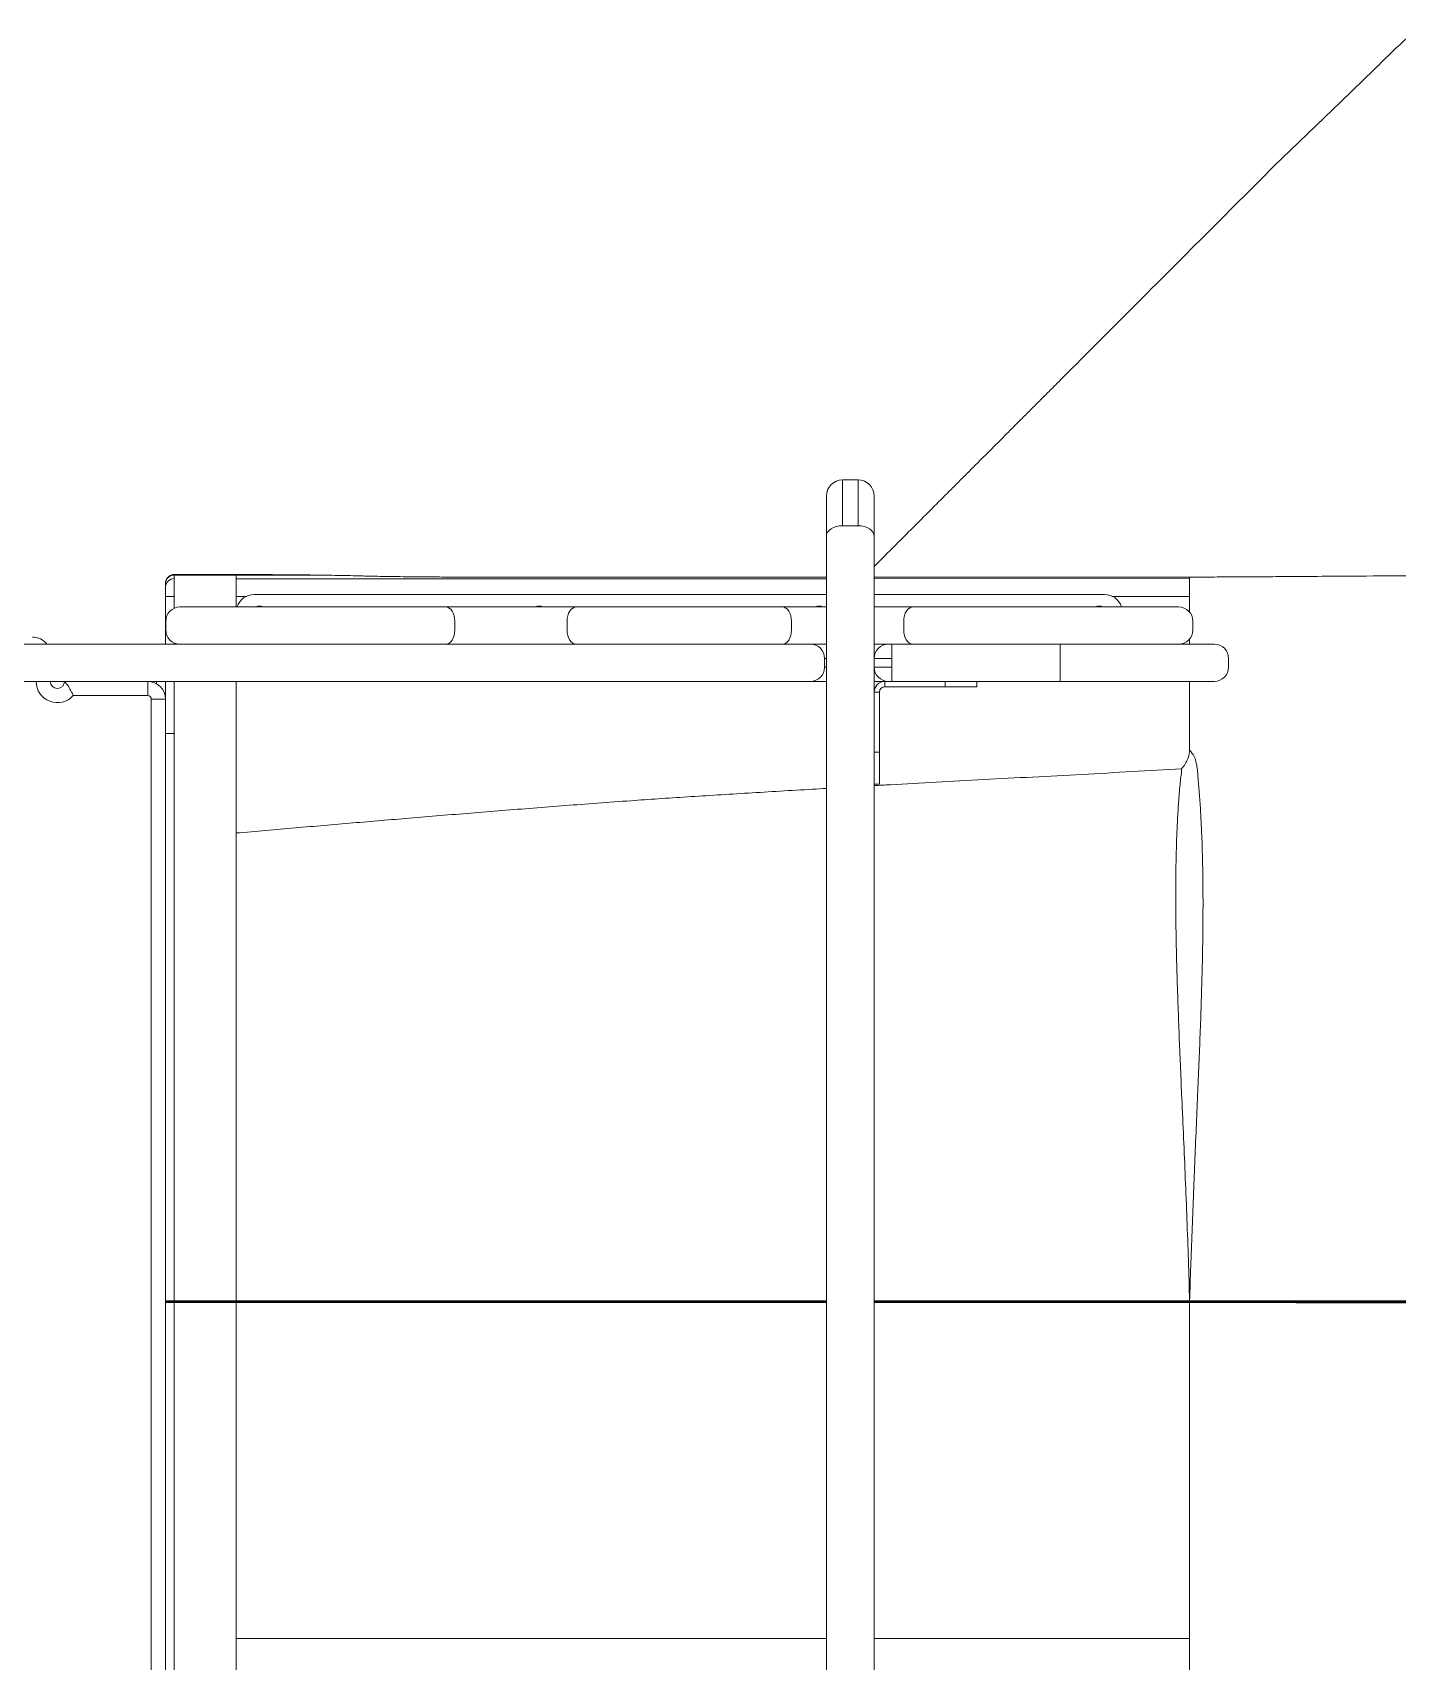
# Model space of a CAD drawing. Header units: millimetres. Extents: x -5377 to 4858, y -4782 to 4333.
# Drawn here: x 1789 to 2559, y -281 to 638 of the extents above; entities that cross this region are included whole.
import ezdxf

# ---------------------------------------------------------------- set-up
doc = ezdxf.new("R2010")
doc.units = ezdxf.units.MM
doc.layers.add('DIKOM_ОБЪЕКТ', color=7, linetype='Continuous')

msp = doc.modelspace()

# ---------------------------------------------------------------- linework, layer by layer
at = {"layer": 'DIKOM_ОБЪЕКТ', "color": 7, "linetype": 'Continuous', "lineweight": 15}
for p, q in [((2254.95, 385.165), (2246.15, 385.165)), ((2246.15, 385.165), (2246.15, 359.308)), ((2254.95, 359.308), (2254.95, 385.165)), ((2237.05, 353.317), (2237.05, 376.065)), ((2264.05, 376.065), (2264.05, 353.317)), ((2254.95, 359.308), (2246.15, 359.308)), ((2237.05, -510.31), (2237.05, 353.317)), ((2264.05, 353.317), (2264.05, -510.31)), ((1869.05, 331.826), (1869.05, 331.503)), ((1890.538, 331.826), (1869.05, 331.826)), ((1869.05, 331.503), (1904.05, 331.503)), ((1948.003, 331.503), (1904.05, 331.503)), ((1864.05, 326.504), (1864.05, 326.827)), ((1864.05, 324.476), (1864.05, 326.504)), ((1869.05, 329.475), (1869.05, 319.475)), ((2442.05, 329.475), (2264.05, 329.435)), ((2442.05, 330.325), (2441.498, 330.325)), ((2442.05, 329.475), (2442.05, 330.325)), ((1864.05, 292.503), (1864.05, 319.476)), ((1869.05, 319.475), (1869.05, 312.769)), ((1872.24, 313.503), (2022.27, 313.503)), ((1909.859, 319.475), (1904.05, 319.475)), ((1904.05, 313.503), (1904.05, 319.475)), ((2237.05, 320.503), (1914.05, 320.503)), ((2022.27, 313.503), (2095.83, 313.503)), ((2095.83, 313.503), (2212.27, 313.503)), ((2212.27, 313.503), (2237.05, 313.503)), ((2394.05, 320.503), (2264.05, 320.503)), ((2264.05, 313.503), (2285.83, 313.503)), ((2285.83, 313.503), (2435.86, 313.503)), ((2442.05, 319.475), (2398.434, 319.475)), ((1864.24, 305.503), (1864.24, 300.503)), ((2027.343, 305.503), (2027.343, 300.503)), ((2090.757, 305.503), (2090.757, 300.503)), ((2217.343, 305.503), (2217.343, 300.503)), ((2280.757, 305.503), (2280.757, 300.503)), ((2443.86, 305.503), (2443.86, 300.503)), ((1353.05, 292.503), (2226.05, 292.503)), ((1869.05, 293.185), (1869.05, 292.503)), ((2226.05, 292.503), (2228.05, 292.503)), ((2228.05, 292.503), (2237.05, 292.503)), ((2264.05, 292.503), (2272.05, 292.503)), ((2272.05, 292.503), (2274.05, 292.503)), ((2274.05, 284.503), (2274.05, 292.503)), ((2274.05, 292.503), (2369.05, 292.503)), ((2369.05, 284.503), (2369.05, 292.503)), ((2369.05, 292.503), (2456.05, 292.503)), ((2236.05, 284.503), (2236.05, 279.503)), ((2237.05, 284.503), (2236.05, 284.503)), ((2236.05, 279.503), (2237.05, 279.503)), ((2274.05, 284.503), (2264.05, 284.503)), ((2264.05, 279.503), (2274.05, 279.503)), ((2274.05, 284.503), (2274.05, 279.503)), ((2274.05, 271.503), (2274.05, 279.503)), ((2369.05, 284.503), (2369.05, 279.503)), ((2369.05, 271.503), (2369.05, 279.503)), ((2464.05, 279.503), (2464.05, 284.503)), ((2464.05, 284.503), (2464.05, 279.503)), ((2226.05, 271.503), (1353.05, 271.503)), ((1854.05, 271.503), (1854.05, 263.503)), ((1859.05, 271.503), (1859.05, 270.164)), ((2228.05, 271.503), (2226.05, 271.503)), ((2237.05, 271.503), (2228.05, 271.503)), ((2270.05, 271.503), (2264.05, 271.503)), ((2270.05, 271.503), (2270.05, 268.503)), ((2272.05, 271.503), (2270.05, 271.503)), ((2304.05, 268.503), (2270.05, 268.503)), ((2274.05, 271.503), (2272.05, 271.503)), ((2369.05, 271.503), (2274.05, 271.503)), ((2304.05, 268.503), (2304.05, 271.503)), ((2322.05, 268.503), (2304.05, 268.503)), ((2322.05, 271.503), (2322.05, 268.503)), ((2456.05, 271.503), (2369.05, 271.503)), ((1854.05, 263.503), (1811.994, 263.503)), ((1856.05, -418.497), (1856.05, 261.503)), ((1864.05, 261.503), (1856.05, 261.503)), ((2267.05, 265.503), (2264.05, 265.503)), ((2267.05, 265.503), (2267.05, 231.503)), ((1864.05, 242.022), (1869.05, 242.022)), ((1864.05, -77.997), (1864.05, 242.022)), ((1869.05, 242.022), (1869.05, -77.997)), ((2264.05, 231.503), (2267.05, 231.503)), ((2267.05, 231.503), (2267.05, 213.503)), ((2267.05, 213.503), (2264.05, 213.503)), ((1904.05, -77.997), (1904.05, 185.968)), ((1864.05, -77.997), (1864.05, -78.997)), ((1864.05, -77.997), (1869.05, -77.997)), ((1869.05, -78.997), (1864.05, -78.997)), ((1864.05, -399.016), (1864.05, -78.997)), ((1869.05, -78.497), (1864.55, -78.497)), ((1869.05, -77.997), (1904.05, -77.997)), ((1869.05, -77.997), (1869.05, -78.497)), ((1904.05, -78.497), (1869.05, -78.497)), ((1869.05, -78.497), (1869.05, -78.997)), ((1869.05, -78.497), (1904.05, -78.497)), ((1869.05, -78.997), (1869.05, -399.016)), ((1904.05, -78.997), (1869.05, -78.997)), ((1904.05, -268.497), (1904.05, -78.997)), ((2237.05, -78.497), (2107.216, -78.497)), ((2107.276, -78.497), (2237.05, -78.497)), ((2441.798, -78.497), (2264.05, -78.497)), ((2264.05, -78.497), (2441.811, -78.497)), ((2441.809, -78.497), (2441.798, -78.497)), ((2441.825, -78.497), (2572.916, -78.497)), ((2572.915, -78.497), (2441.827, -78.497)), ((2442.037, -77.981), (2442.066, -77.981)), ((1904.05, -321.182), (1904.05, -268.497)), ((1931.683, -268.497), (1904.05, -268.497)), ((2228.516, -268.497), (1931.683, -268.497)), ((2237.05, -268.497), (2228.516, -268.497)), ((2442.05, -268.497), (2264.05, -268.497))]:
    msp.add_line(p, q, dxfattribs=at)
at = {"layer": 'DIKOM_ОБЪЕКТ', "color": 7, "linetype": 'Continuous', "lineweight": 15, "flags": 128}
for points in [[(2489.686, 562.141), (2508.679, 580.491), (2527.519, 598.692), (2546.037, 616.583)], [(2237.05, 353.317), (2237.225, 354.486), (2237.743, 355.61), (2238.584, 356.646), (2239.715, 357.553), (2241.094, 358.298), (2242.667, 358.852), (2244.375, 359.193), (2246.15, 359.308)], [(2264.05, 353.317), (2263.875, 354.486), (2263.357, 355.61), (2262.516, 356.646), (2261.385, 357.553), (2260.006, 358.298), (2258.432, 358.852), (2256.725, 359.193), (2254.95, 359.308)], [(2237.05, 330.327), (2186.498, 330.327), (2147.496, 330.327), (2095.773, 330.326), (2044.05, 330.326)], [(2441.498, 330.325), (2438.499, 330.325), (2426.498, 330.325), (2378.498, 330.326), (2264.05, 330.326)], [(1864.05, 319.476), (1864.146, 319.476), (1864.431, 319.476), (1864.893, 319.476), (1865.514, 319.475), (1866.272, 319.475), (1867.137, 319.475), (1868.074, 319.475), (1869.05, 319.475)], [(2027.343, 305.503), (2027.246, 307.064), (2026.957, 308.565), (2026.488, 309.948), (2025.857, 311.16), (2025.088, 312.155), (2024.211, 312.894), (2023.26, 313.35), (2022.27, 313.503)], [(2090.757, 305.503), (2090.854, 307.064), (2091.143, 308.565), (2091.612, 309.948), (2092.243, 311.16), (2093.011, 312.155), (2093.889, 312.894), (2094.84, 313.35), (2095.83, 313.503)], [(2217.343, 305.503), (2217.246, 307.064), (2216.957, 308.565), (2216.488, 309.948), (2215.857, 311.16), (2215.088, 312.155), (2214.211, 312.894), (2213.26, 313.35), (2212.27, 313.503)], [(2280.757, 305.503), (2280.854, 307.064), (2281.143, 308.565), (2281.612, 309.948), (2282.243, 311.16), (2283.011, 312.155), (2283.889, 312.894), (2284.84, 313.35), (2285.83, 313.503)], [(2022.27, 292.503), (2023.26, 292.657), (2024.211, 293.112), (2025.088, 293.852), (2025.857, 294.847), (2026.488, 296.059), (2026.957, 297.442), (2027.246, 298.943), (2027.343, 300.503)], [(2095.83, 292.503), (2094.84, 292.657), (2093.889, 293.112), (2093.011, 293.852), (2092.243, 294.847), (2091.612, 296.059), (2091.143, 297.442), (2090.854, 298.943), (2090.757, 300.503)], [(2212.27, 292.503), (2213.26, 292.657), (2214.211, 293.112), (2215.088, 293.852), (2215.857, 294.847), (2216.488, 296.059), (2216.957, 297.442), (2217.246, 298.943), (2217.343, 300.503)], [(2285.83, 292.503), (2284.84, 292.657), (2283.889, 293.112), (2283.011, 293.852), (2282.243, 294.847), (2281.612, 296.059), (2281.143, 297.442), (2280.854, 298.943), (2280.757, 300.503)], [(2107.453, -77.936), (2107.454, -78.041), (2107.444, -78.145), (2107.425, -78.242), (2107.395, -78.328), (2107.358, -78.399), (2107.314, -78.452), (2107.266, -78.485), (2107.216, -78.497)], [(2107.276, -78.497), (2107.319, -78.505), (2107.36, -78.529), (2107.399, -78.568), (2107.434, -78.621), (2107.464, -78.687), (2107.487, -78.762), (2107.504, -78.846), (2107.513, -78.934)], [(2107.453, -77.936), (2108.331, -77.936), (2111.844, -77.937), (2125.892, -77.94), (2182.086, -77.951), (2237.05, -77.957)], [(2237.05, -78.954), (2142.692, -78.941), (2107.513, -78.934)], [(2264.05, -77.96), (2406.851, -77.978), (2442.037, -77.981)], [(2442.05, -78.98), (2441.172, -78.98), (2437.661, -78.98), (2423.614, -78.978), (2367.43, -78.972), (2264.05, -78.958)], [(2442.037, -77.981), (2442.034, -78.081), (2442.021, -78.177), (2442, -78.266), (2441.97, -78.345), (2441.933, -78.409), (2441.891, -78.457), (2441.846, -78.487), (2441.798, -78.497)], [(2442.066, -77.981), (2442.063, -78.081), (2442.051, -78.177), (2442.029, -78.266), (2441.999, -78.345), (2441.963, -78.409), (2441.921, -78.457), (2441.875, -78.487), (2441.827, -78.497)], [(2442.066, -77.981), (2442.945, -77.981), (2446.457, -77.983), (2460.508, -77.99), (2516.708, -78.018), (2573.153, -78.046)]]:
    msp.add_lwpolyline(points, dxfattribs=at)
at = {"layer": 'DIKOM_ОБЪЕКТ', "color": 7, "linetype": 'Continuous', "lineweight": 15}
for centre, radius, start, end in [((2246.15, 376.065), 9.1, 90, 180), ((2254.95, 376.065), 9.1, 0, 90), ((1869.05, 326.827), 5, 89.996132, 179.995196), ((1869.05, 326.504), 5, 89.996119, 179.995203), ((1869.05, 324.476), 5, 89.996138, 179.995196), ((1872.24, 305.503), 8, 90, 180), ((1914.05, 310.503), 10, 90, 162.542397), ((1917.05, 309.503), 4.5, 62.733956, 117.266044), ((2075.05, 309.503), 4.5, 62.733956, 117.266044), ((2233.05, 309.503), 4.5, 62.733956, 117.266044), ((2391.05, 309.503), 4.5, 62.733956, 117.266044), ((2394.05, 310.503), 10, 17.457603, 90), ((2435.86, 305.503), 8, 0, 90), ((1789.05, 286.503), 10, 36.869898, 90), ((1872.24, 300.503), 8, 180, 270), ((2435.86, 300.503), 8, 270, 0), ((2228.05, 284.503), 8, 0, 90), ((2272.05, 284.503), 8, 90, 180), ((2456.05, 284.503), 8, 0, 90), ((2228.05, 279.503), 8, 270, 0), ((2272.05, 279.503), 8, 180, 270), ((2456.05, 279.503), 8, 270, 0), ((1803.05, 271.503), 12, 180, 318.189685), ((1803.05, 271.503), 4, 180, 0), ((1854.05, 261.503), 10, 0, 90), ((2270.05, 265.503), 6, 90, 180), ((2270.05, 265.503), 3, 90, 180), ((1854.05, 261.503), 2, 0, 90), ((1864.55, -77.997), 0.5, 180, 270), ((1864.55, -78.997), 0.5, 90, 180)]:
    msp.add_arc(centre, radius, start, end, dxfattribs=at)
for points, knots in [([(2546.037, 616.583), (2547.348, 617.849), (2549.961, 620.374), (2553.866, 624.152), (2557.765, 627.895), (2561.533, 631.621), (2565.382, 635.04), (2569.903, 636.961), (2574.485, 637.686), (2578.998, 637.262), (2583.258, 635.773), (2587.072, 633.232), (2590.21, 629.868), (2593.514, 626.625), (2596.815, 623.312), (2600.186, 619.942), (2603.798, 616.349), (2607.537, 612.41), (2611.19, 608.333), (2614.392, 604.55), (2617.032, 601.262), (2619.302, 598.377), (2620.739, 596.565), (2621.438, 595.685)], [0, 0, 0, 0, 0.0543568, 0.1084021, 0.1621184, 0.2154917, 0.2668122, 0.3143477, 0.3597478, 0.4040002, 0.4481522, 0.4930779, 0.5391572, 0.5850145, 0.6312481, 0.6786597, 0.7272133, 0.7832039, 0.8406695, 0.8904873, 0.9310247, 0.9664737, 1, 1, 1, 1]), ([(2360.858, 433.256), (2362.523, 434.922), (2365.853, 438.255), (2382.495, 454.906), (2410.611, 483.042), (2450.22, 522.647), (2476.498, 548.983), (2489.672, 562.128), (2489.686, 562.141)], [0, 0, 0, 0, 0.038781, 0.077584, 0.3875396, 0.6936143, 0.9996895, 1, 1, 1, 1]), ([(2264.05, 336.331), (2265.716, 338.001), (2273.807, 346.105), (2288.293, 360.613), (2303.111, 375.452), (2313.158, 385.512), (2318.623, 390.984), (2324.249, 396.616), (2329.466, 401.839), (2334.457, 406.834), (2339.128, 411.51), (2344.158, 416.544), (2349.517, 421.907), (2355.123, 427.517), (2358.949, 431.346), (2360.858, 433.256)], [0, 0, 0, 0, 0.0562242, 0.2729812, 0.4897383, 0.5530475, 0.6163929, 0.6796665, 0.7428764, 0.7849369, 0.8271272, 0.8691824, 0.9127414, 0.956448, 1, 1, 1, 1]), ([(1869.05, 331.503), (1869.05, 331.445), (1869.05, 331.152), (1869.05, 330.54), (1869.05, 329.648), (1869.05, 329.475), (1869.05, 329.475)], [0, 0, 0, 0, 0.0860624, 0.4303089, 0.999999, 1, 1, 1, 1]), ([(1948.003, 331.503), (1946.301, 331.524), (1942.353, 331.571), (1935.789, 331.636), (1928.292, 331.697), (1920.443, 331.747), (1911.512, 331.789), (1901.521, 331.82), (1894.214, 331.824), (1890.538, 331.826)], [0, 0, 0, 0, 0.10115886, 0.23462638, 0.36809549, 0.50544372, 0.64278985, 0.82028646, 1, 1, 1, 1]), ([(1904.05, 329.36), (1904.05, 329.426), (1904.05, 329.557), (1904.05, 329.606), (1904.05, 329.695), (1904.05, 329.829), (1904.05, 330.094), (1904.05, 330.668), (1904.05, 331.161), (1904.05, 331.503)], [0, 0, 0, 0, 0.0391738, 0.078375, 0.1175761, 0.1567772, 0.2799806, 0.4999859, 1, 1, 1, 1]), ([(1974.543, 331.005), (1972.549, 331.058), (1968.536, 331.165), (1961.775, 331.298), (1954.923, 331.412), (1950.316, 331.473), (1948.003, 331.503)], [0, 0, 0, 0, 0.2774747, 0.5584114, 0.7783512, 1, 1, 1, 1]), ([(2044.05, 330.326), (2040.81, 330.328), (2034.518, 330.332), (2025.297, 330.361), (2016.496, 330.406), (2008.496, 330.465), (2001.338, 330.534), (1994.991, 330.61), (1989.07, 330.695), (1983.657, 330.79), (1978.73, 330.893), (1975.938, 330.968), (1974.543, 331.005)], [0, 0, 0, 0, 0.11673628, 0.22670812, 0.33703031, 0.4470022, 0.53909845, 0.63140243, 0.72350127, 0.81559883, 0.90790183, 1, 1, 1, 1]), ([(2572.703, 331.143), (2562.393, 331.077), (2550.844, 331.003), (2532.255, 330.879), (2516.936, 330.775), (2502.856, 330.676), (2495.816, 330.627)], [0, 0, 0, 0, 0.4022773, 0.4506169, 0.7253096, 1, 1, 1, 1]), ([(1864.05, 319.476), (1864.05, 320.037), (1864.05, 321.16), (1864.05, 322.657), (1864.05, 323.789), (1864.05, 324.378), (1864.05, 324.449), (1864.05, 324.476)], [0, 0, 0, 0, 0.2167414, 0.4335284, 0.6505163, 0.8673543, 1, 1, 1, 1]), ([(2237.05, 329.429), (2220.54, 329.425), (2109.54, 329.4), (1998.54, 329.378), (1904.05, 329.36)], [0, 0, 0, 0, 0.1487362, 1, 1, 1, 1]), ([(1904.05, 319.475), (1904.05, 320.658), (1904.05, 323.024), (1904.05, 326.11), (1904.05, 328.459), (1904.05, 329.06), (1904.05, 329.36)], [0, 0, 0, 0, 0.2500116, 0.5000131, 0.7500202, 1, 1, 1, 1]), ([(2495.816, 330.627), (2491.258, 330.596), (2482.144, 330.534), (2468.202, 330.451), (2454.818, 330.38), (2446.081, 330.342), (2442.05, 330.325)], [0, 0, 0, 0, 0.2592865, 0.5185694, 0.7778549, 1, 1, 1, 1]), ([(2442.05, 319.475), (2442.05, 320.122), (2442.05, 321.417), (2442.05, 323.286), (2442.05, 325.011), (2442.05, 326.53), (2442.05, 327.783), (2442.05, 328.719), (2442.05, 329.331), (2442.05, 329.427), (2442.05, 329.475)], [0, 0, 0, 0, 0.12500578, 0.24999996, 0.37499733, 0.50000118, 0.62500331, 0.74999662, 0.87499421, 1, 1, 1, 1]), ([(2442.05, 310.339), (2442.05, 310.389), (2442.05, 313.434), (2442.05, 316.48), (2442.05, 319.475)], [0, 0, 0, 0, 0.0164374, 1, 1, 1, 1]), ([(2442.05, 292.503), (2442.05, 292.508), (2442.05, 293.551), (2442.05, 294.593), (2442.05, 295.631)], [0, 0, 0, 0, 0.0045219, 1, 1, 1, 1]), ([(1807.05, 271.503), (1807.104, 271.451), (1807.225, 271.334), (1808.152, 270.308), (1809.434, 268.495), (1810.708, 266.23), (1811.545, 264.497), (1811.909, 263.694), (1811.991, 263.51), (1811.994, 263.503)], [0, 0, 0, 0, 0.1498899, 0.33592438, 0.56948195, 0.80474239, 0.95524989, 0.99847083, 1, 1, 1, 1]), ([(1864.05, 242.022), (1864.05, 243.99), (1864.05, 247.926), (1864.05, 253.664), (1864.05, 259.07), (1864.05, 263.982), (1864.05, 268.247), (1864.05, 270.439), (1864.05, 271.503)], [0, 0, 0, 0, 0.1682436, 0.3364881, 0.5047337, 0.6729792, 0.8411846, 1, 1, 1, 1]), ([(1869.05, 271.503), (1869.05, 271.445), (1869.05, 271.223), (1869.05, 269.851), (1869.05, 267.596), (1869.05, 264.53), (1869.05, 260.856), (1869.05, 256.632), (1869.05, 252.002), (1869.05, 247.082), (1869.05, 243.709), (1869.05, 242.022)], [0, 0, 0, 0, 0.0423294, 0.162028, 0.2817286, 0.4014196, 0.5211094, 0.6408302, 0.7605505, 0.8802756, 1, 1, 1, 1]), ([(1904.05, 185.968), (1904.05, 195.928), (1904.05, 207.88), (1904.05, 221.825), (1904.05, 227.801), (1904.05, 233.779), (1904.05, 239.747), (1904.05, 244.994), (1904.05, 249.408), (1904.05, 252.972), (1904.05, 256.366), (1904.05, 259.538), (1904.05, 262.438), (1904.05, 265.024), (1904.05, 267.25), (1904.05, 269.097), (1904.05, 270.483), (1904.05, 271.282), (1904.05, 271.475), (1904.05, 271.503)], [0, 0, 0, 0, 0.30571, 0.366852, 0.427994, 0.489136, 0.550278, 0.6113683, 0.6495571, 0.6877465, 0.7259358, 0.7641242, 0.8023137, 0.8405027, 0.8786921, 0.9168809, 0.95507, 0.9932592, 1, 1, 1, 1]), ([(2442.05, 232.98), (2442.05, 235.56), (2442.05, 240.721), (2442.05, 247.501), (2442.05, 253.544), (2442.05, 258.853), (2442.05, 263.364), (2442.05, 267.03), (2442.05, 269.667), (2442.05, 271.154), (2442.05, 271.437), (2442.05, 271.503)], [0, 0, 0, 0, 0.1172673, 0.2345351, 0.3518029, 0.4690709, 0.5923978, 0.715725, 0.839052, 0.9623795, 1, 1, 1, 1]), ([(2437.553, 222.144), (2438.277, 223.081), (2439.727, 224.956), (2441.081, 227.751), (2441.913, 230.456), (2442.004, 232.137), (2442.05, 232.98)], [0, 0, 0, 0, 0.2502387, 0.5011297, 0.7499583, 1, 1, 1, 1]), ([(2442.05, 232.98), (2442.05, 232.98), (2442.05, 232.634), (2444.469, 230.019), (2445.45, 227.182), (2446.315, 223.52), (2446.611, 219.663), (2447.036, 214.003), (2447.738, 206.435), (2448.359, 196.638), (2448.94, 185.179), (2449.376, 171.855), (2449.618, 156.505), (2449.645, 140.477), (2449.474, 123.863), (2449.128, 106.757), (2448.632, 89.611), (2448.02, 72.505), (2447.34, 55.512), (2446.575, 37.74), (2445.773, 19.203), (2444.964, -0.071), (2444.175, -19.492), (2443.422, -38.991), (2442.708, -58.506), (2442.28, -71.494), (2442.066, -77.981)], [0, 0, 0, 0, 0.0000003, 0.0157424, 0.0314743, 0.0489637, 0.066503, 0.0840449, 0.1234176, 0.1628128, 0.2021873, 0.255551, 0.3090986, 0.3627511, 0.4164169, 0.4699949, 0.5233789, 0.5731579, 0.6229712, 0.6727544, 0.7271789, 0.7817165, 0.8363288, 0.890961, 0.9455447, 1, 1, 1, 1]), ([(2437.553, 222.144), (2428.237, 221.621), (2409.522, 220.568), (2381.479, 219.055), (2353.566, 217.563), (2326.11, 216.095), (2299.361, 214.646), (2278.764, 213.515), (2267.074, 212.848), (2264.05, 212.676)], [0, 0, 0, 0, 0.1615339, 0.3245425, 0.4864926, 0.6453022, 0.7996078, 0.9481535, 1, 1, 1, 1]), ([(2442.037, -77.981), (2441.83, -70.295), (2441.413, -54.904), (2440.577, -31.844), (2439.649, -8.882), (2438.659, 13.88), (2437.744, 34.523), (2436.937, 53.064), (2436.246, 69.566), (2435.599, 86.262), (2435.031, 103.1), (2434.581, 120.011), (2434.294, 136.505), (2434.198, 152.503), (2434.324, 167.92), (2434.671, 181.488), (2435.196, 193.276), (2435.829, 203.596), (2436.495, 211.368), (2437.082, 218.135), (2437.553, 219.864), (2437.553, 222.144), (2437.553, 222.144)], [0, 0, 0, 0, 0.0684372, 0.1370332, 0.2056789, 0.2742674, 0.3426983, 0.3942983, 0.4459223, 0.4975204, 0.5533962, 0.6094356, 0.6655414, 0.721627, 0.7776196, 0.833464, 0.8754384, 0.9174332, 0.9594042, 0.9797034, 0.9999999, 1, 1, 1, 1]), ([(2237.05, 211.126), (2234.467, 210.976), (2225.776, 210.471), (2211.104, 209.595), (2193.2, 208.508), (2175.739, 207.425), (2158.78, 206.354), (2142.524, 205.301), (2125.591, 204.111), (2108.051, 202.825), (2089.668, 201.428), (2071.71, 200.03), (2054.021, 198.625), (2036.5, 197.21), (2019.075, 195.781), (1996.833, 193.932), (1969.589, 191.627), (1937.059, 188.83), (1915.149, 186.93), (1904.05, 185.968)], [0, 0, 0, 0, 0.0238056, 0.0801147, 0.1347675, 0.1879173, 0.2397201, 0.2894373, 0.335665, 0.3922865, 0.4469246, 0.5003441, 0.5529812, 0.6051289, 0.6570057, 0.7087904, 0.8040432, 0.9007249, 1, 1, 1, 1]), ([(1904.05, -77.997), (1910.893, -77.994), (1924.583, -77.989), (1945.067, -77.979), (1959.42, -77.973), (1969.96, -77.969), (1979.758, -77.965), (1994.751, -77.96), (2013.265, -77.956), (2032.246, -77.951), (2051.625, -77.943), (2070.664, -77.937), (2089.343, -77.933), (2101.42, -77.935), (2107.453, -77.936)], [0, 0, 0, 0, 0.0967805, 0.1936185, 0.290399, 0.3011915, 0.3443609, 0.4307957, 0.5172303, 0.6136718, 0.7102795, 0.8069457, 0.9035567, 1, 1, 1, 1]), ([(1904.05, -77.997), (1904.05, -78.062), (1904.05, -78.193), (1904.05, -78.358), (1904.05, -78.474), (1904.05, -78.489), (1904.05, -78.497)], [0, 0, 0, 0, 0.2499548, 0.5000007, 0.7498878, 1, 1, 1, 1]), ([(2107.216, -78.497), (2101.768, -78.497), (2090.866, -78.497), (2074.057, -78.497), (2056.954, -78.497), (2039.372, -78.497), (2021.336, -78.497), (2002.869, -78.497), (1984.203, -78.497), (1966.609, -78.497), (1950.153, -78.497), (1934.847, -78.497), (1919.472, -78.497), (1909.191, -78.497), (1904.05, -78.497)], [0, 0, 0, 0, 0.0872609, 0.1746044, 0.261947, 0.3492066, 0.4392578, 0.5294009, 0.619544, 0.7095955, 0.7820057, 0.8544156, 0.927207, 1, 1, 1, 1]), ([(1904.05, -78.497), (1911.889, -78.497), (1927.572, -78.497), (1951.023, -78.497), (1974.556, -78.497), (1998.091, -78.497), (2021.545, -78.497), (2042.37, -78.497), (2060.626, -78.497), (2076.447, -78.497), (2092.044, -78.497), (2102.198, -78.497), (2107.276, -78.497)], [0, 0, 0, 0, 0.1109714, 0.2220288, 0.333, 0.4471963, 0.5614865, 0.6756828, 0.7564971, 0.8373099, 0.9186549, 1, 1, 1, 1]), ([(1904.05, -78.497), (1904.05, -78.504), (1904.05, -78.519), (1904.05, -78.635), (1904.05, -78.8), (1904.05, -78.931), (1904.05, -78.997)], [0, 0, 0, 0, 0.25011207, 0.49999918, 0.75004519, 1, 1, 1, 1]), ([(2107.513, -78.934), (2100.893, -78.936), (2087.653, -78.94), (2067.054, -78.945), (2045.957, -78.95), (2031.063, -78.953), (2021.294, -78.955), (2014.744, -78.957), (2004.6, -78.96), (1989.24, -78.964), (1970.618, -78.97), (1948.611, -78.979), (1926.402, -78.989), (1911.501, -78.994), (1904.05, -78.997)], [0, 0, 0, 0, 0.1057309, 0.211462, 0.3183937, 0.4253249, 0.4327297, 0.4623499, 0.5215937, 0.5808894, 0.6850918, 0.7892937, 0.8946462, 1, 1, 1, 1]), ([(2441.811, -78.497), (2441.841, -78.504), (2441.903, -78.518), (2441.981, -78.629), (2442.037, -78.788), (2442.046, -78.916), (2442.05, -78.98)], [0, 0, 0, 0, 0.2498427, 0.4998918, 0.749977, 1, 1, 1, 1]), ([(2442.05, -268.497), (2442.05, -261.005), (2442.05, -246.015), (2442.05, -222.914), (2442.05, -199.438), (2442.05, -175.655), (2442.05, -151.659), (2442.05, -127.522), (2442.05, -103.287), (2442.05, -87.073), (2442.05, -78.98)], [0, 0, 0, 0, 0.1255431, 0.2512219, 0.3769368, 0.5025832, 0.6274352, 0.7520155, 0.8762313, 1, 1, 1, 1]), ([(2573.154, -79.045), (2572.861, -79.045), (2571.399, -79.044), (2565.255, -79.041), (2540.68, -79.029), (2510.472, -79.013), (2472.914, -78.995), (2454.081, -78.986), (2442.05, -78.98)], [0, 0, 0, 0, 0.00669467, 0.0334736, 0.14058892, 0.56905188, 0.7247157, 1, 1, 1, 1]), ([(2442.05, -332.169), (2442.05, -327.087), (2442.05, -316.911), (2442.05, -301.137), (2442.05, -285.031), (2442.05, -274.011), (2442.05, -268.497)], [0, 0, 0, 0, 0.24921104, 0.49899215, 0.74928116, 1, 1, 1, 1])]:
    msp.add_open_spline(points, degree=3, knots=knots, dxfattribs=at)

doc.saveas('drawing.dxf')
